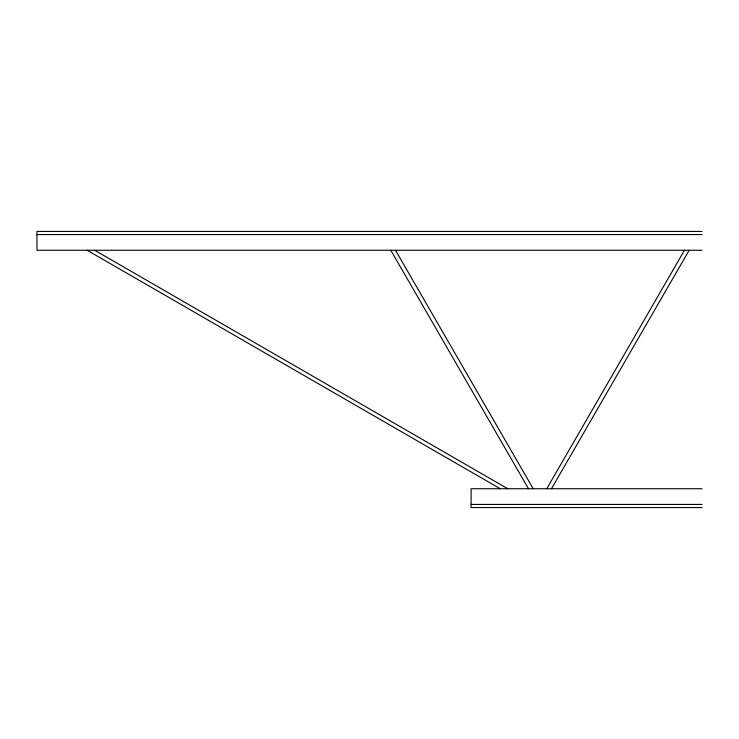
<?xml version="1.0" encoding="UTF-8"?>
<svg xmlns="http://www.w3.org/2000/svg" width="739" height="739" viewBox="0 0 739 739"><rect width="100%" height="100%" fill="white"/><g stroke="black" fill="none" stroke-linecap="round" stroke-linejoin="round"><path stroke-width="1.11" d="M546.768 488.738L684.453 250.262M551.47 488.738L689.164 250.262M702.05 231.427L36.95 231.427L36.95 250.262L702.05 250.262M36.95 234.568L702.05 234.568M702.05 488.738L471.103 488.738L471.103 507.573L702.05 507.573M471.103 504.432L702.05 504.432M94.684 250.262L507.758 488.738M87.156 250.262L500.22 488.738M395.513 250.262L533.198 488.738M390.802 250.262L528.496 488.738"/></g></svg>
